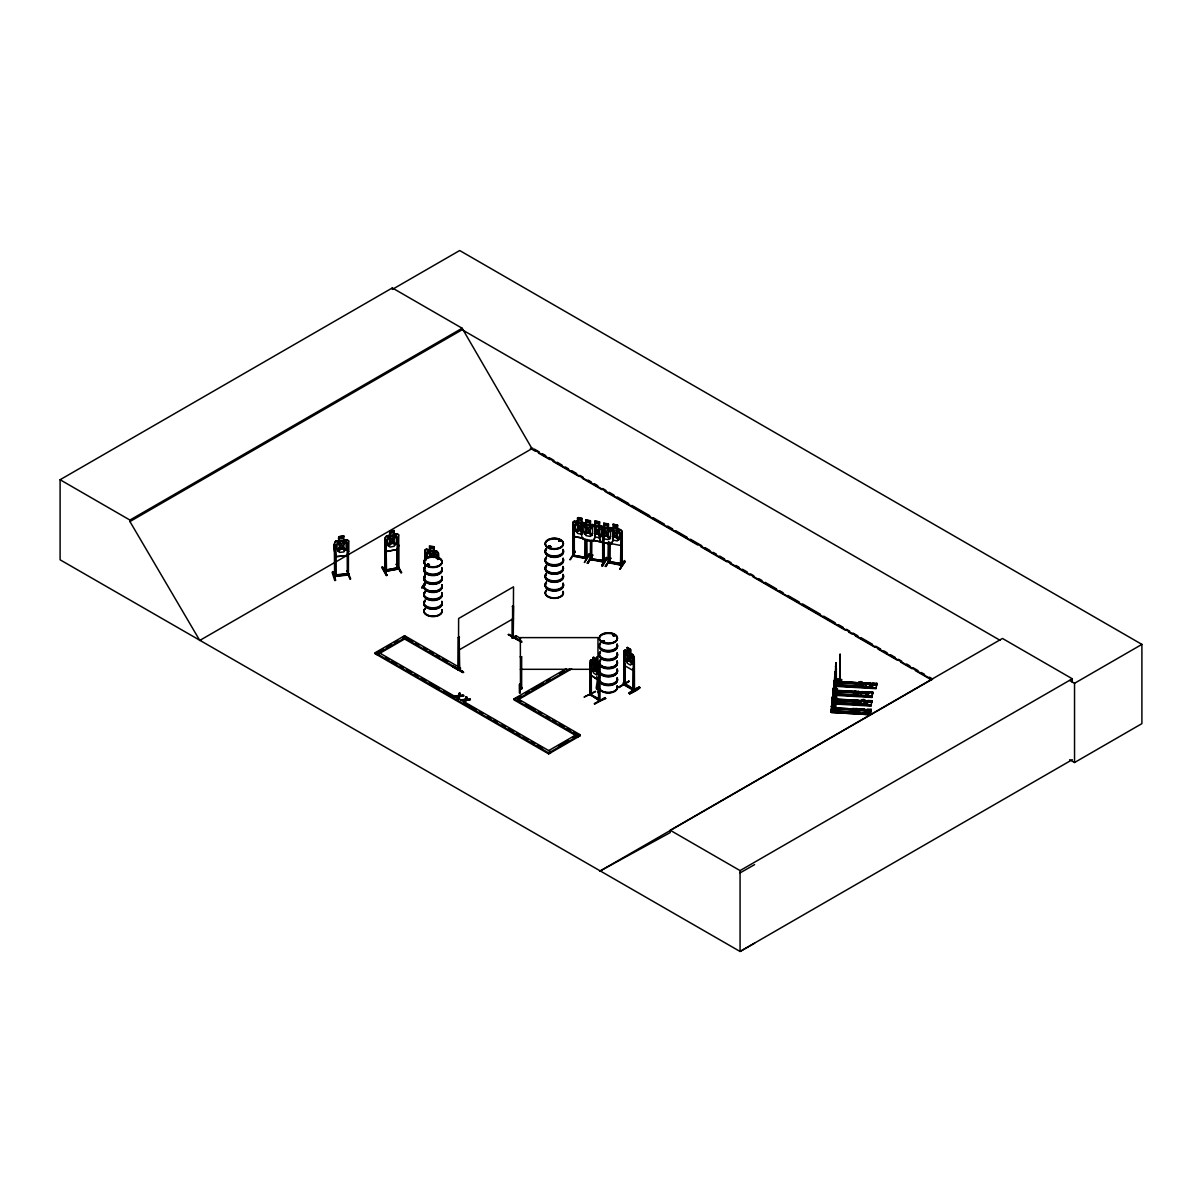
<?xml version="1.0" encoding="UTF-8"?>
<svg xmlns="http://www.w3.org/2000/svg" width="1202" height="1202" viewBox="0 0 1202 1202"><rect width="100%" height="100%" fill="white"/><g stroke="black" fill="none" stroke-linecap="round" stroke-linejoin="round"><path stroke-width="1.5" d="M834.458 682.18L834.248 709.856L834.308 680.257L833.933 709.841L834.413 683.412M834.458 686.147L834.639 701.217L835.044 671.648L835.811 692.607L836.292 689.828L836.292 668.312L836.292 689.828M834.353 680.287L834.939 701.232L835.916 663.023L836.292 668.312M840.078 681.008L839.958 654.204L839.597 683.803L840.258 654.234L839.897 683.818L840.378 681.038M832.851 706.866C828.809 705.168 840.619 706.491 831.979 705.424L831.514 709.796M832.205 701.172L832.776 696.454L832.34 698.122M832.836 697.566L832.731 697.836M833.241 689.062L833.241 688.581M833.647 691.3C832.31 693.734 833.767 685.801 833.572 689.693M834.278 682.901L834.999 671.633M834.894 685.996L835.3 671.648M835.33 673.556L835.871 663.008M837.734 679.04L837.163 683.758L837.734 679.04L837.238 680.918M839.432 680.933C838.62 679.055 837.974 681.744 837.764 679.761M839.387 680.828L839.462 679.851M832.145 706.055L832.069 705.859M833.782 706.415L834.023 706.355M834.488 697.746L834.458 698.016M837.884 680.783L837.719 680.047L837.629 680.933M837.764 680.362L837.734 680.137M832.039 706.385L832.1 705.905M833.557 688.896L833.602 689.392M833.632 689.107L832.866 689.197M832.866 706.866L833.782 706.01M833.241 698.227C833.797 696.995 834.233 698.332 834.729 697.731M833.797 689.587L834.038 688.731M834.128 689.437L834.338 688.761M834.443 689.452L834.654 688.776M833.827 706.596L833.797 706.881M839.432 680.557L839.387 681.038M859.43 712.47L831.318 710.923L831.529 706.265M870.443 714.724L831.198 712.455L831.408 710.848L852.008 712.185M836.186 700.676L860.482 701.998L832.009 700.646L831.904 703.831L871.134 706.085L871.285 705.198L833.933 703.05M831.754 709.09L831.904 708.203L867.363 710.532M867.649 704.417L832.009 702.299L831.949 703.305L871.36 704.763M872.742 692.082L872.021 696.258L868.039 696.033L868.761 691.856L872.742 692.082L872.006 697.46L832.776 695.207L832.881 692.021L836.862 692.262L836.802 694.651L837.478 688.731M831.814 708.504L831.949 707.482L835.916 707.632L835.961 705.649M836.697 694.095L872.231 696.138L832.881 693.674L832.881 694.666L833.557 688.175M861.533 691.841L833.497 690.143L833.332 691.766M876.333 687.213L876.078 688.671L836.862 686.417L836.968 683.232L840.949 683.457L840.889 685.846L841.565 681.579M837.539 682.24L837.599 681.444L876.889 683.848L839.462 681.819M863.156 712.681L870.639 713.117L870.428 714.709L831.228 712.38M872.021 696.258L872.201 695.853M865.275 692.067L872.742 692.487L872.562 694.035M861.744 683.923L876.739 684.704L876.829 683.292L872.847 683.052L872.126 687.243L876.183 688.16L836.908 685.891L876.138 687.875L876.829 683.292M834.308 682.27L834.609 680.272M831.303 706.25L832.084 705.078L831.514 706.34M832.325 697.25L832.265 698.272M832.821 694.621L872.111 696.814M831.994 703.305L832.625 698.768L871.931 701.307L856.921 700.526M868.926 693.284L833.422 691.24M833.467 691.015L868.971 692.998L833.422 691.33M861.579 692.127L833.512 690.504L861.594 691.991M831.258 711.945L870.533 714.183L831.258 711.945L831.318 709.285L835.3 709.511L835.3 711.163M831.949 707.753L871.225 710.021M871.18 705.574L831.964 703.035M872.156 696.649L832.821 694.41M870.488 714.138L866.477 713.282L867.198 709.105L871.18 709.33L870.984 711.359L856.034 710.487M871.69 702.644L871.871 700.706L867.889 700.481L867.168 704.657M871.72 702.208L864.253 701.773M872.742 692.773L865.275 692.262L872.742 692.487M876.679 684.794L861.849 683.562M876.829 683.908L841.34 681.85M624.77 684.193C624.694 682.601 623.913 685.14 625.28 685.08L625.19 664.631M633.048 688.971L634.476 689.272L633.394 688.656M633.048 690.083L634.085 690.684L633.98 656.608L632.898 654.549M634.34 689.272C610.601 677.763 630.96 684.704 633.77 690.624M832.881 692.021L836.862 692.262M832.009 700.646L835.991 700.886L835.931 703.275L836.607 698.993M831.934 707.392L831.258 711.674L870.594 713.838L871.18 709.33M831.859 709.826L832.084 705.078M836.968 683.232L840.949 683.457M837.734 682.496L837.509 683.773L837.388 679.01M836.862 693.9L837.478 690.369M832.686 696.799L836.667 697.025L832.625 697.115M835.916 707.632L835.24 711.9L835.3 709.511M837.629 679.385L841.61 679.611L837.584 679.701M854.607 691.03L853.886 695.627L854.607 691.03L858.589 691.676M857.717 700.3L853.736 699.654L853.014 703.831M853.044 708.278C848.372 714.319 859.64 714.98 857.026 708.504L853.044 708.699M858.694 682.24L857.973 686.838L858.694 682.24C866.822 678.334 859.655 694.32 862.675 682.466M858.589 691.255L857.867 695.853L853.886 695.207M857.717 699.88L856.996 704.072M862.119 691.466C857.447 697.506 868.715 698.167 866.101 691.706L862.119 691.886M865.23 700.315C862.21 712.185 869.392 696.183 861.263 700.09L860.527 704.267M860.557 708.714C855.884 714.769 867.153 715.415 864.538 708.955L860.557 709.135M866.206 682.676L865.485 687.274L866.206 682.676L870.188 683.322M870.188 682.901L869.467 687.499L865.485 686.853M871.871 700.706L871.149 705.304L835.826 702.719M428.453 564.429L427.206 564.534L427.972 565.616M429.189 564.73L428.423 565.616M438.475 559.05L437.663 559.486L438.865 558.825M548.097 546.91L548.893 546.174M550.005 546.294C552.319 547.451 546.895 544.897 549.284 547.406M558.855 541.05L560.102 540.615L558.975 541.276M603.96 641.898L602.773 640.801L602.533 642.018M612.915 635.708L614.447 635.708L612.96 635.452M614.192 635.753L613.245 635.392L614.057 635.527M613.786 634.896L613.786 635.212M833.031 697.506L833.226 698.227M591.249 694.065L589.912 693.614L590.873 694.26M590.723 695.372C584.653 690.549 613.065 709.871 590.978 694.651C601.285 700.075 598.566 698.137 599.392 701.036L599.392 669.349L598.536 668.778L599.392 669.349M598.536 699.309L599.738 699.594M598.566 700.556L598.536 668.778M453.139 665.818L463.521 672.369L453.154 666.464M462.95 672.684L452.643 666.689M463.446 671.813L456.039 667.591M463.431 672.324L453.079 666.344M598.671 680.257L599.618 666.719L598.716 664.691L591.399 659.853L590.287 660.499L590.392 694.651L599.738 700.751M598.746 680.437L591.444 675.479L590.287 670.971L591.369 675.569L598.746 680.437L599.738 677.057M398.433 544.416L398.568 568.967L384.91 571.25L384.775 570.079L386.293 569.838M397.186 537.204L397.201 569.207L397.051 567.72L398.433 567.509M397.036 568.922L398.583 568.636M632.748 670.19L633.98 667.005M634.1 667.08L632.823 670.355L624.89 665.788L623.853 661.295L623.958 650.778L625.04 650.012L627.459 651.529L627.459 647.638M398.598 545.317L397.126 549.464L386.548 551.523L385.196 547.992M346.912 555.384L348.61 551.357L348.61 540.885L346.957 539.683L343.757 540.149M339.249 536.708C351.976 536.377 334.396 533.628 339.4 540.72L336.019 540.855C332.083 544.536 334.502 552.049 336.004 556.676L347.032 555.489L348.64 551.448M458.262 699.173L460.291 693.404L459.464 692.938L458.428 695.462L457.421 698.693L458.262 699.173L460.291 693.404M465.985 700.45L464.934 703.035L465.985 699.789L470.373 699.233L465.985 700.45L466.962 697.265L466.136 696.784L464.964 700.526L461.433 700.345L464.964 699.865L464.107 702.554M459.464 692.938L458.428 696.123L455.453 696.514M465.099 699.985L466.136 696.784M836.171 663.023L835.51 666.809M466.962 697.265L466.136 699.91L470.373 699.895M594.795 537.354L593.247 540.915L582.91 538.766M600.925 541.952L599.362 537.985L599.332 527.347L595.11 526.521C594.614 538.376 597.544 545.197 582.745 538.962C579.439 532.711 581.918 510.775 581.498 534.815M602.352 542.102L603.915 538.526M591.835 540.179L602.457 542.252L604.065 538.586L604.065 528.114L602.472 526.416L599.392 525.95M599.407 537.895L600.76 542.147L611.352 544.251L612.81 540.539M611.352 544.251L612.96 540.6L613.125 529.706L617.347 530.533L617.347 537.805L613.125 536.978M620.367 545.287L621.87 541.802M622.08 541.771L620.472 545.438L611.623 543.71M584.563 696.799L595.441 691.751M386.954 575.367C376.572 559.336 386.518 569.883 386.398 575.488M387.044 574.826L386.368 575.563L381.8 567.509L382.552 566.773M618.76 686.973L629.127 681.008L618.835 687.619M618.76 687.409L629.037 681.504M332.819 571.626L332.128 572.302L334.772 580.566L335.463 579.89M332.789 572.122L335.463 580.326M520 684.404L520.12 692.758M520.12 692.307L519.414 692.923L519.324 684.494L520.135 683.848L520.226 692.923M623.778 684.794L624.154 683.382M633.409 658.185L633.048 690.218L632.958 688.986M441.75 584.593A9.045 5.214 0 0 1 431.834 591.129A9.045 5.214 0 0 1 425.177 583.331L421.632 587.913L424.546 583.075M569.808 559.681L575.112 551.763M570.484 559.666L575.232 551.237L574.466 551.748M592.676 555.384L587.312 563.122M587.898 563.212L592.571 555.204M610.586 558.389L605.327 566.307M605.913 566.397L610.676 557.908M583.556 524.433L582.189 523.802L579.8 526.867C578.192 521.172 572.843 520.827 578.913 527.573C572.633 532.005 578.102 534.139 579.875 528.625L582.369 532.877M334.472 576.089L334.216 575.007L335.794 574.887M347.318 575.142C344.989 573.384 350.218 572.498 348.415 575.007L348.445 540.945M512.232 636.94C514.396 635.588 510.595 639.719 513.645 636.624M573.053 554.543C576.569 554.813 571.145 555.099 573.129 555.76L573.204 522.074C582.865 521.713 572.182 515.327 582.099 518.468L581.903 522.554L584.157 524.297M574.21 524.583L572.963 524.342L574.21 524.583L574.361 556.316L573.069 556.15L586.621 558.69L586.471 540.029M572.993 532.531L574.391 536.693L583.301 538.331M582.053 518.543L577.681 517.822L577.681 521.728L575.412 522.585L575.412 529.872L577.681 533.433L581.903 534.244M582.053 522.449L585.028 522.93L574.436 520.962M574.391 536.693L573.204 532.456M590.437 525.574L591.925 524.372L595.17 525.139L595.17 521.232M574.045 555.144L574.03 556.331L574.376 533.628M595.02 521.067L599.543 521.953L595.02 521.067L595.11 525.214L592.856 526.07M599.482 525.935L599.543 521.953M602.412 526.506L604.02 528.204L603.945 562.236M586.621 557.548L574.361 555.489L586.306 557.533C587.538 560.222 583.331 557.863 585.584 556.932M585.089 558.404L585.224 539.788M589.791 554.693L584.367 562.536L589.115 553.987M587.252 563.197L591.97 555.159M592.676 554.723L588.018 563.347M590.573 540.615L590.272 559.546L590.257 558.344L591.489 558.63L591.459 559.832L591.79 558.645M612.975 528.249C599.362 526.852 622.17 527.708 622.02 531.389L622.065 565.376L620.548 565.12L620.848 544.326M602.457 542.252L593.653 540.434M613.02 524.267L617.543 525.139L613.02 524.267L613.125 528.399L610.856 529.271M602.788 561.98L602.743 560.417M602.998 560.478L591.79 558.975L604.08 560.733M601.811 565.376L606.544 557.443L601.841 565.376L602.578 566.172L607.235 558.194L606.499 557.412M620.683 565.105L620.848 533.132M601.811 566.037L607.16 558.119M622.08 533.372L620.683 533.403M605.267 566.382L610.676 558.569M610.586 557.938L606.033 566.533M608.573 561.289C612.299 561.995 607.175 564.369 608.497 561.229M609.97 561.559L622.215 563.888L622.23 565.105L608.768 562.386M619.826 569.222L624.499 560.598L619.826 569.222L625.235 561.379L619.947 569.132M424.952 584.322L424.907 550.216L426.349 549.104L429.58 549.87L429.43 545.813L433.937 546.715L433.892 550.696L436.867 551.192L438.399 552.965L438.309 558.975M426.304 549.194L425.012 550.381M424.997 552.289L426.244 552.529M433.937 546.715L433.742 550.801L435.995 552.544L435.995 558.013M436.807 551.282L438.249 552.995M437.062 558.72L437.227 554.723M438.399 552.965L438.745 559.246M438.475 554.963L437.062 554.993M422.278 587.928L425.238 582.639M585.87 519.955L590.437 520.767L590.377 524.748L592.541 526.506L592.541 533.793L590.287 536.453L586.065 535.626L583.811 532.05L583.811 524.778L586.065 523.922L585.915 519.865L585.87 523.847L582.79 523.231L593.307 525.334L594.9 527.017L594.945 537.414M590.227 524.853L590.437 520.767M594.945 526.927L590.437 524.658M603.87 523.14L604.02 527.197L601.826 527.963L601.826 535.236L604.08 538.812L608.287 539.653L610.556 536.978L610.556 529.691L608.287 527.948L608.437 523.952L603.87 523.14L603.93 526.957M600.76 542.147L611.412 544.16M600.399 527.317L599.362 527.528L600.85 526.341L611.367 528.429L612.96 530.127L612.96 540.6M591.354 695.282L591.249 663.534L590.392 662.963L590.002 694.966L591.264 695.177M385.031 570.033L397.036 568.095M385.031 571.19L386.458 571.266L386.158 546.775M386.188 570.214L386.308 571.296L386.158 539.322M427.446 564.474L427.762 565.556M427.942 565.271L429.159 564.579L427.867 564.249M548.893 546.88L549.765 547.331M604.275 641.312L602.818 640.741M604.275 641.718L604.215 640.921M594.419 533.538L596.342 531.074L594.494 528.009M612.434 536.723L614.357 534.259C608.302 527.513 613.636 527.843 615.244 533.553C617.017 528.324 622.32 530.428 616.235 534.65C622.17 541.516 617.362 541.471 615.319 535.311L612.509 538.616M432.63 556.21C438.7 552.018 433.411 549.885 431.653 555.114C430.046 549.404 424.712 549.044 430.752 555.82M582.639 525.605L580.776 527.978L582.715 531.164M600.068 529.105L598.22 531.464L600.159 534.665M389.824 535.296L386.593 535.792L385.196 537.549L384.986 571.596L398.598 568.937L398.748 534.83L397.141 533.763L394.061 534.484L394.061 530.578M520.226 687.754L521.803 688.025M597.965 664.345L597.965 637.616L520.331 637.616L520.481 688.941C523.651 688.611 517.611 689.031 521.488 687.364L521.503 688.941L521.803 687.409M598.115 687.709L596.553 687.754M598.115 688.866L597.815 687.334C593.833 692.457 599.002 679.701 596.658 676.636M334.712 542.523L336.049 540.945M346.912 574.015L334.441 575.322L335.478 574.872L335.884 576.329L335.643 544.356M348.595 573.805L347.062 574.015L348.355 573.534M459.495 667.861L458.127 668.117L458.157 669.319L458.262 637.556L459.179 637.015L459.66 668.027L458.262 668.102L459.66 667.786L458.157 668.162M512.232 638.067L513.63 637.706M574.496 520.887L572.993 522.074L573.084 556.105M590.588 525.65L591.94 524.598L602.352 526.626M608.452 528.76L609.94 527.558M608.603 528.835L609.955 527.783M581.347 524.342L582.835 523.155M427.281 564.444L427.206 565.691M427.581 564.369L426.845 565.316M429.204 565.691L429.46 564.79M602.773 641.312L603.524 640.966M604.651 641.703L602.593 641.853M623.958 650.958L625.085 650.162L632.748 654.714L633.875 656.668L633.875 667.065M520.376 687.379L521.758 687.739M520.376 688.536L521.608 688.881M339.4 540.72L337.056 542.267L337.056 549.539L339.4 552.409L343.787 551.943L346.131 548.578L346.131 541.291L343.787 540.239L343.907 536.107M459.54 637.225L458.262 637.556M513.164 605.868L512.232 606.409L513.524 606.078L513.164 637.556L512.232 638.097L512.232 618.985M508.266 634.656L519.189 640.215L508.822 634.265M590.513 670.971L590.407 660.439L591.564 659.958M754.616 943.194L740.071 951.473L60.1 559.801L60.1 479.733L392.318 287.939L462.154 328.251L531.99 448.631L931.851 679.476L599.618 871.285M60.1 479.733L129.936 520.06L462.154 328.251M200.554 639.99L199.757 640.441L129.936 521.548L462.154 329.739L1000.049 640.29M199.757 640.441L532.771 448.181M516.004 698.708L516.004 697.716L580.175 734.753L580.175 735.744L548.713 753.909L375.174 653.708L375.174 652.716L404.623 635.708L460.441 667.936L460.441 668.928L458.443 670.085L404.218 638.773M375.174 653.708L383.243 649.05M386.473 647.187L391.311 644.377M394.541 642.514L397.772 640.651M378.78 653.933L404.623 639.013L404.623 638.022L377.173 653.873L377.173 654.865M458.623 650.207L513.524 618.504M521.833 642.394L513.855 637.796L513.855 636.805L515.853 635.648L520.646 638.412M460.441 667.936L458.443 669.093L402.625 636.865L402.625 637.856L404.623 635.708M514.005 698.873L578.162 735.909L578.162 736.901L514.005 699.849L514.005 698.873L566.067 668.808M517.626 697.776L520.857 695.898M525.695 693.103L528.925 691.24M532.155 689.377L543.454 682.856M546.685 680.993L549.915 679.13M559.606 673.526L564.444 670.731M571.686 668.868L518.002 699.849L518.002 698.873L569.688 669.033L569.688 670.025M627.339 647.442L627.339 651.604L625.656 651.92L625.656 659.207L627.339 663.294L630.494 665.112L632.177 662.978L632.177 655.691L630.494 653.422L630.599 649.456L627.234 647.502L630.599 649.456L630.599 653.347L632.853 654.654M623.853 650.853L623.898 684.93M624.154 684.539L623.898 653.107L625.19 653.437M623.853 661.295L624.89 665.788M632.943 690.023L634.476 690.429L634.34 658.726L633.048 658.395M629.127 692.893C642.214 683.352 644.197 687.364 629.698 693.885L629.127 692.893L639.494 687.048L629.187 693.434M629.262 693.554L639.494 687.484M629.683 693.809L639.975 687.875M548.713 750.604L576.164 734.753L572.933 737.607M558.404 746.006L568.095 740.402M375.174 652.716L548.713 752.918L580.175 734.753M600.399 870.834L670.235 832.58L670.235 830.266L1002.453 638.457L1072.289 678.784L1072.289 682.451M670.235 830.266L740.071 870.594L1072.289 678.784M1069.675 680.482L1074.543 683.292L1141.9 644.392L1141.9 723.634L1074.543 762.519L1069.66 759.709M1072.289 759.664L740.071 951.473L740.071 870.594M740.071 872.892L754.616 864.614M382.356 567.389L387.134 575.412M572.993 555.73L586.786 558.419L586.636 539.743M590.422 558.074L591.94 558.314M604.215 560.748L604.215 561.905L590.768 559.2M593.533 657.509C602.442 664.075 589.431 651.214 593.533 661.4L591.444 660.018M590.017 663.143L591.249 663.534M596.568 659.372L596.688 663.219M598.716 664.691L599.843 666.689L599.873 700.916L598.942 700.21M584.082 697.1L595.576 691.255M605.688 698.587L605.162 697.581L594.209 703.771L605.688 698.557M458.518 669.529L458.788 668.267M428.633 565.556L428.813 564.369M548.578 546.249L549.509 545.948M560.162 541.216L559.14 541.216M549.735 547.406L550.456 546.369M602.533 640.876L603.524 640.636M429.52 549.96L427.266 550.817L427.266 558.089M585.389 558.149L585.389 539.503M590.573 558.104L590.573 559.246M591.684 559.847L591.82 540.855M603.855 562.175L604.08 543.244M427.762 564.7L428.633 564.7M428.859 565.631L427.551 565.631M550.005 547.015L549.013 547.015M334.487 576.134L348.505 574.676M389.884 531.479L394.106 530.668M397.126 533.988L386.713 535.987L385.346 537.564L385.346 547.947M386.308 539.593L384.91 539.563L385.241 571.551M397.351 537.474L398.433 536.963M386.653 551.372L397.246 549.569L398.794 545.392M400.957 572.753L396.36 564.129L401.047 572.573M396.36 564.79L397.111 564.579M398.493 567.885L397.261 568.08M633.304 689.828L633.619 688.731M459.449 695.387L462.905 694.921L463.687 696.033L459.314 696.604M454.762 696.499L458.278 696.018L457.421 698.693M463.687 696.033L459.449 696.048L463.687 695.372M454.762 697.16L458.278 696.679M466.136 699.248L470.373 699.233M458.428 695.462L453.98 696.709M460.651 699.895L465.099 699.324M597.815 688.911L597.965 678.439M336.109 541.065L346.912 539.908M335.734 544.641L334.351 544.491L334.622 576.539L334.472 574.932M347.062 543.139L348.355 542.988M336.004 556.676L347.032 555.489M349.887 578.282L350.683 578.868L347.228 570.68L349.887 578.943M508.356 634.491L518.723 640.396M559.456 540.615L560.448 541.05M603.524 641.552L603.75 641.537A9.21 5.319 0 0 0 601.826 642.454M398.268 568.651L398.583 567.479M624.259 684.599L634.28 690.324M633.92 690.624L623.898 684.809M348.189 573.459L348.445 574.977L334.607 576.509M590.798 695.417L590.873 663.714M521.653 656.878L520.331 656.878L521.653 656.878L521.653 688.851M596.658 656.878C599.032 655.901 594.254 660.724 596.658 664.36M598.821 684.434L598.07 683.848L598.16 692.923C600.745 687.95 597.785 676.38 598.957 692.848M598.07 684.509L598.881 684.509M598.115 688.566L596.508 688.866M596.658 688.866L597.965 688.566L596.808 688.911M520.331 669.304L590.573 669.304M335.478 574.872L346.912 573.685M594.494 535.431L597.319 532.11L600.564 536.633M841.295 682.375L858.108 683.352M841.205 682.466L858.093 683.427M861.744 683.653L876.784 684.509L876.634 685.305L869.166 684.87M841.19 682.736L858.063 683.637M841.145 683.262L857.973 684.163M861.684 684.449L865.44 684.584M836.968 684.885L872.547 686.853M840.784 685.29L872.592 687.123M857.973 686.417L861.954 686.642M835.18 691.946L868.836 693.809M836.382 699.354L853.255 700.195M836.246 699.88L871.781 702.208M836.231 700.165L860.587 701.427M867.964 702.434L864.208 702.299L867.949 702.524M833.812 707.873L867.483 709.811M835.495 709.3L852.323 710.202M831.258 709.601L835.24 709.826M855.674 712.531L859.475 712.606M863.156 712.951L870.639 713.117M621.75 565.361L608.287 562.731L608.573 541.937M621.945 565.421L621.93 531.329L620.367 529.812M603.524 640.741L604.366 641.327M513.269 637.496L513.524 586.816L458.623 618.504L458.443 670.085M401.077 572.633L396.36 564.129M620.472 529.616L617.543 529.045L617.543 525.139M603.915 530.458L602.668 530.217L602.698 561.95M595.11 533.793L599.332 534.62M613.125 540.104L617.347 540.93L619.616 538.256L619.616 530.968L617.347 529.226L617.392 525.244M595.11 536.918L599.332 537.745L601.601 535.055L601.601 527.783L599.332 526.04L599.392 522.059M574.556 536.498L583.225 538.18M589.025 553.912L589.791 554.723M609.489 561.815L608.543 561.635M609.97 561.89L622.125 563.843M603.915 562.16L590.528 559.606M586.02 520.105L590.287 520.857M600.865 526.566L604.02 527.197M611.247 528.64L608.242 528.039L608.437 523.952M604.08 528.414L608.287 529.241L608.287 536.528L604.08 535.686M426.364 549.329L436.747 551.402M549.735 546.039L550.726 546.504M548.803 547.616L550.501 547.481L550.636 546.399M428.693 564.234L429.414 564.7M347.423 570.574L349.977 578.778M603.088 641.898L602.533 641.057M347.062 574.015L347.333 575.187L347.153 543.424M453.019 666.464L463.521 672.369M1141.9 644.392L459.69 250.527L392.318 289.412L392.318 287.939M534.394 449.112L539.277 451.937M542.523 453.8L545.768 455.678M549.029 457.556L553.897 460.381M557.157 462.259L562.025 465.069M565.271 466.947L568.531 468.825M571.776 470.703L576.659 473.513M579.905 475.391L583.15 477.269M588.033 480.079L591.279 481.957M594.539 483.835L597.785 485.713M602.668 488.523L605.913 490.401M609.159 492.279L614.042 495.104M617.287 496.982L628.676 503.548M631.921 505.426L649.801 515.748M653.047 517.626L664.436 524.192M667.681 526.07L672.549 528.88M675.809 530.758L687.183 537.324M690.429 539.202L701.818 545.768M705.063 547.646L709.946 550.471M713.192 552.349L716.437 554.212M719.697 556.09L724.566 558.915M727.826 560.793L731.071 562.671M735.955 565.481L739.2 567.359M742.445 569.237L747.328 572.047M750.574 573.925L753.834 575.803M758.702 578.613L761.948 580.491M765.208 582.369L776.582 588.935M779.828 590.813L783.088 592.691M787.956 595.516L799.345 602.082M802.59 603.96L820.47 614.282M823.716 616.16L835.105 622.726M838.35 624.604L843.233 627.414M846.478 629.292L849.724 631.17M852.984 633.048L857.852 635.858M861.113 637.736L872.487 644.302M875.732 646.18L880.615 649.005M883.861 650.883L887.106 652.761M890.366 654.624L895.235 657.449M898.495 659.327L901.74 661.205M906.624 664.015L909.869 665.893M913.114 667.771L917.997 670.581M921.243 672.459L924.503 674.337M929.371 677.147L932.632 679.025M530.382 448.361L535.251 451.171M538.496 453.049L549.87 459.615M553.115 461.493L579.109 476.488M582.354 478.366L601.856 489.62M605.102 491.498L697.686 544.957M700.931 546.835L726.925 561.83M730.17 563.708L749.672 574.962M752.918 576.84L845.502 630.299M848.747 632.177L852.008 634.04M855.253 635.918L874.74 647.172M877.986 649.05L897.488 660.304M900.734 662.182L912.108 668.748M915.353 670.626L931.595 680.001M513.855 636.805L521.833 641.402M517.611 699.624L520.812 701.472M525.635 704.252L535.251 709.811M538.466 711.659L541.666 713.522M546.489 716.302L549.69 718.15M552.905 719.998L556.105 721.861M559.321 723.709L564.129 726.489M567.344 728.337L570.544 730.185M573.76 732.048L580.175 735.744M406.216 637.631L412.587 641.312M415.787 643.145L418.972 644.993M423.765 647.758L426.95 649.591M430.136 651.439L433.321 653.272M436.521 655.12L439.707 656.968M442.892 658.801L447.685 661.566M459.464 693.599L460.291 694.065M466.136 697.445L466.962 697.926M379.171 652.716L550.726 751.761L550.726 752.752M385.647 657.449L388.877 659.312M392.122 661.175L396.976 663.985M400.206 665.848L403.451 667.726M406.682 669.589L411.535 672.399M414.78 674.262L418.011 676.125M421.256 678.003L426.109 680.798M429.339 682.676L439.046 688.28M443.914 691.075L453.62 696.679M464.949 703.23L476.277 709.766M479.508 711.629L482.753 713.507M487.606 716.302L490.837 718.18M494.082 720.043L497.312 721.921M502.166 724.716L505.411 726.579M508.641 728.457L513.494 731.252M516.74 733.13L519.97 734.993M523.216 736.871L528.069 739.666M531.299 741.529L534.544 743.407M537.775 745.27L542.628 748.08M596.462 663.339L598.671 664.796M397.081 533.898L398.643 534.995M346.987 539.773L348.64 540.975M427.071 565.361L428.904 565.811L429.339 564.609M625.145 685.05L624.83 653.648M611.307 528.519L612.9 530.202M594.735 704.102L605.222 697.671M596.583 663.279L598.16 665.623L598.16 672.895L596.583 674.983L593.653 673.045L592.075 668.883L592.075 661.611L593.653 661.34L593.653 657.449M389.673 535.19L389.673 531.299L394.211 530.428L394.106 534.574L396.375 535.431L396.375 542.718L394.106 546.264L389.884 547.075L387.615 544.401L387.615 537.114L389.884 535.386L389.824 531.389M398.042 566.202L401.723 572.603M397.036 567.765L386.293 570.169M593.578 526.476L594.885 526.371L597.244 530.367L599.528 527.377L599.513 538M334.682 552.83L336.109 556.541M339.219 540.509L339.219 536.618M332.879 571.566L335.568 580.476M1074.543 683.292L1074.543 762.519M841.61 679.611L841.61 681.669M836.667 697.025L836.667 699.083M833.302 687.814L833.422 692.577M832.776 696.454L832.55 701.202L832.43 696.424M831.739 705.063L831.739 708.519M633.409 669.379L633.409 689.888M624.484 683.442L624.619 685.35M609.82 542.177L609.805 562.987M609.669 542.448L609.474 563.017M608.422 542.207L608.422 562.716M598.912 668.582L599.062 700.315M590.978 694.32L590.978 695.477M590.603 693.509L590.543 694.681M548.713 752.918L548.713 753.909M515.853 635.648L515.853 636.639M513.269 636.339L513.464 637.856M512.593 606.604L512.593 638.307M459.179 647.803L459.299 667.831M433.742 557.563L433.742 552.094L429.52 551.267L429.52 556.721M426.079 552.8L426.079 560.267M424.907 550.216L425.012 559.035M397.186 548.397L397.201 569.207M335.643 551.808L335.613 576.434M129.936 520.06L129.936 521.548M563.212 559.05A9.21 5.319 0 0 1 553.115 565.691A9.21 5.319 0 0 1 546.339 557.773M563.092 559.576A9.075 5.244 0 0 1 553.13 566.127A9.075 5.244 0 0 1 546.459 558.314M563.032 566.412A9.03 5.214 0 0 1 553.145 572.933A9.03 5.214 0 0 1 546.504 565.165M563.107 566.608A9.09 5.259 0 0 1 553.13 573.174A9.09 5.259 0 0 1 546.444 565.346M563.047 566.908A9.045 5.214 0 0 1 553.13 573.429A9.045 5.214 0 0 1 546.489 565.646M563.212 550.306A9.21 5.319 0 0 1 553.115 556.947A9.21 5.319 0 0 1 546.339 549.029M563.092 558.104A9.075 5.244 0 0 1 553.13 564.67A9.075 5.244 0 0 1 546.459 556.842M563.092 550.832A9.075 5.244 0 0 1 553.13 557.382A9.075 5.244 0 0 1 546.459 549.569M563.212 558.599A9.21 5.319 0 0 1 553.115 565.24A9.21 5.319 0 0 1 546.339 557.322M563.212 549.855A9.21 5.319 0 0 1 553.115 556.496A9.21 5.319 0 0 1 546.339 548.578M563.062 549.374A9.06 5.229 0 0 1 553.13 555.91A9.06 5.229 0 0 1 546.474 548.112M563.212 583.977A9.21 5.319 0 0 1 553.115 590.618A9.21 5.319 0 0 1 546.339 582.7M563.092 584.503A9.075 5.244 0 0 1 553.13 591.053A9.075 5.244 0 0 1 546.459 583.24M563.032 591.339A9.03 5.214 0 0 1 553.145 597.86A9.03 5.214 0 0 1 546.504 590.077M563.047 567.72A9.045 5.214 0 0 1 553.13 574.255A9.045 5.214 0 0 1 546.489 566.473M563.107 591.534A9.09 5.259 0 0 1 553.13 598.1A9.09 5.259 0 0 1 546.444 590.272M563.047 591.835A9.045 5.214 0 0 1 553.13 598.356A9.045 5.214 0 0 1 546.489 590.573M563.107 567.254A9.09 5.259 0 0 1 553.13 573.82A9.09 5.259 0 0 1 546.444 565.992M563.212 575.232A9.21 5.319 0 0 1 553.115 581.873A9.21 5.319 0 0 1 546.339 573.955M563.092 583.03A9.075 5.244 0 0 1 553.13 589.596A9.075 5.244 0 0 1 546.459 581.768M563.092 575.758A9.075 5.244 0 0 1 553.13 582.309A9.075 5.244 0 0 1 546.459 574.496M563.212 583.526A9.21 5.319 0 0 1 553.115 590.167A9.21 5.319 0 0 1 546.339 582.249M563.212 574.781A9.21 5.319 0 0 1 553.115 581.422A9.21 5.319 0 0 1 546.339 573.504M563.062 574.301A9.06 5.229 0 0 1 553.13 580.836A9.06 5.229 0 0 1 546.474 573.038M441.9 577.245A9.21 5.319 0 0 1 431.803 583.902A9.21 5.319 0 0 1 425.042 575.968M441.78 577.771A9.075 5.244 0 0 1 431.834 584.337A9.075 5.244 0 0 1 425.147 576.509M441.795 584.788A9.09 5.259 0 0 1 431.818 591.354A9.09 5.259 0 0 1 425.132 583.526M441.765 585.119A9.06 5.229 0 0 1 431.834 591.669A9.06 5.229 0 0 1 425.162 583.856M441.9 568.501A9.21 5.319 0 0 1 431.803 575.157A9.21 5.319 0 0 1 425.042 567.224M441.78 576.314A9.075 5.244 0 0 1 431.834 582.865A9.075 5.244 0 0 1 425.147 575.052M441.765 569.027A9.06 5.229 0 0 1 431.834 575.578A9.06 5.229 0 0 1 425.162 567.765M441.9 576.795A9.21 5.319 0 0 1 431.803 583.451A9.21 5.319 0 0 1 425.042 575.518M441.9 568.05A9.21 5.319 0 0 1 431.803 574.706A9.21 5.319 0 0 1 425.042 566.773M441.765 567.569A9.06 5.229 0 0 1 431.834 574.105A9.06 5.229 0 0 1 425.162 566.307M441.9 602.172A9.21 5.319 0 0 1 431.803 608.828A9.21 5.319 0 0 1 425.042 600.895M441.78 602.698A9.075 5.244 0 0 1 431.834 609.264A9.075 5.244 0 0 1 425.147 601.436M425.177 608.287A9.045 5.214 0 0 0 431.834 616.085A9.045 5.214 0 0 0 441.75 609.549A9.09 5.259 0 0 1 431.818 616.28A9.09 5.259 0 0 1 425.132 608.452M441.75 585.93A9.045 5.214 0 0 1 431.834 592.451A9.045 5.214 0 0 1 425.177 584.668M441.78 610.045A9.075 5.244 0 0 1 431.834 616.596A9.075 5.244 0 0 1 425.147 608.783M441.795 585.449A9.09 5.259 0 0 1 431.818 592.015A9.09 5.259 0 0 1 425.132 584.187M441.9 593.427A9.21 5.319 0 0 1 431.803 600.068A9.21 5.319 0 0 1 425.042 592.15M441.78 601.24A9.075 5.244 0 0 1 431.834 607.791A9.075 5.244 0 0 1 425.147 599.978M441.765 593.953A9.06 5.229 0 0 1 431.834 600.504A9.06 5.229 0 0 1 425.162 592.691M441.9 601.721A9.21 5.319 0 0 1 431.803 608.377A9.21 5.319 0 0 1 425.042 600.444M441.9 592.977A9.21 5.319 0 0 1 431.803 599.633A9.21 5.319 0 0 1 425.042 591.7M441.765 592.496A9.06 5.229 0 0 1 431.834 599.032A9.06 5.229 0 0 1 425.162 591.234M617.227 653.587A9.21 5.319 0 0 1 607.13 660.229A9.21 5.319 0 0 1 600.369 652.295M617.092 654.113A9.06 5.229 0 0 1 607.145 660.649A9.06 5.229 0 0 1 600.489 652.851M617.047 660.95A9.03 5.214 0 0 1 607.16 667.456A9.03 5.214 0 0 1 600.519 659.688A9.09 5.259 0 0 0 607.145 667.711A9.09 5.259 0 0 0 617.122 661.145M617.062 661.446A9.045 5.214 0 0 1 607.16 667.966A9.045 5.214 0 0 1 600.504 660.183M617.227 644.843A9.21 5.319 0 0 1 607.13 651.484A9.21 5.319 0 0 1 600.369 643.551M617.092 652.641A9.06 5.229 0 0 1 607.145 659.192A9.06 5.229 0 0 1 600.489 651.394M617.092 645.369A9.06 5.229 0 0 1 607.145 651.905A9.06 5.229 0 0 1 600.489 644.107M617.227 653.137A9.21 5.319 0 0 1 607.13 659.778A9.21 5.319 0 0 1 600.369 651.86M617.227 644.392A9.21 5.319 0 0 1 607.13 651.033A9.21 5.319 0 0 1 600.369 643.1M601.826 642.003A9.21 5.319 0 0 1 603.735 641.162M617.107 643.896A9.075 5.244 0 0 1 607.145 650.447A9.075 5.244 0 0 1 600.474 642.634M601.917 641.552A9.075 5.244 0 0 1 603.795 640.711M617.062 662.227A9.045 5.214 0 0 1 607.16 668.763A9.045 5.214 0 0 1 600.504 660.965M617.122 661.791A9.09 5.259 0 0 1 607.145 668.357A9.09 5.259 0 0 1 600.459 660.514M617.092 679.04A9.06 5.229 0 0 1 610.676 685.44A9.06 5.229 0 0 1 599.588 681.744M617.047 685.876A9.03 5.214 0 0 1 610.676 692.262A9.03 5.214 0 0 1 599.618 688.566M617.122 686.072A9.09 5.259 0 0 1 610.691 692.502A9.09 5.259 0 0 1 599.543 688.791M617.107 686.387A9.075 5.244 0 0 1 610.691 692.803A9.075 5.244 0 0 1 599.558 689.092M617.092 668.823A9.06 5.229 0 0 1 610.676 675.239A9.06 5.229 0 0 1 599.588 671.542M617.227 678.514A9.21 5.319 0 0 1 610.721 685.02A9.21 5.319 0 0 1 599.437 681.264M617.227 678.063A9.21 5.319 0 0 1 610.721 684.569A9.21 5.319 0 0 1 599.437 680.813M617.107 677.567A9.075 5.244 0 0 1 610.691 683.998A9.075 5.244 0 0 1 599.558 680.287M617.092 670.295A9.06 5.229 0 0 1 610.676 676.696A9.06 5.229 0 0 1 599.588 673M617.227 669.769A9.21 5.319 0 0 1 610.721 676.275A9.21 5.319 0 0 1 599.437 672.519M617.227 669.319A9.21 5.319 0 0 1 610.721 675.824A9.21 5.319 0 0 1 599.437 672.068M831.619 706.025L831.604 706.926L831.679 706.025M833.782 706.145L833.722 706.956L833.707 706.115M592.331 661.941L594.314 667.741C589.987 669.814 593.743 674.307 594.945 668.988L597.679 674.577L595.621 668.567C599.603 666.554 596.342 662.302 595.005 667.275L592.331 661.941M632.027 664.375L629.082 659.027C627.684 664.345 623.823 660.078 628.361 657.749L626.257 652.085L629.022 657.254C630.269 652.1 634.28 656.502 629.758 658.591L632.027 664.375M395.894 544.341L394.436 544.746L391.942 541.456C390.064 547.556 384.745 547.781 390.981 540.78C385.046 536.588 390.064 534.484 391.867 539.728C393.43 534.064 399.094 533.598 392.859 540.449L395.894 544.341M345.665 550.17L344.163 550.441L341.578 546.955C339.926 552.815 333.916 552.785 340.572 546.204C334.366 541.456 339.685 539.893 341.503 545.227C343.141 539.653 348.971 539.713 342.51 546.024L345.665 550.17M592.06 535.491L590.603 535.326L588.124 531.059C586.14 536.558 581.017 534.424 587.162 530.007C581.107 523.246 586.441 523.606 588.048 529.316C589.821 524.087 595.095 526.206 589.025 530.413L592.06 535.491M610.075 538.676L608.618 538.511L606.139 534.259C604.14 539.743 599.032 537.61 605.177 533.207C599.122 526.431 604.456 526.792 606.063 532.501C607.836 527.272 613.11 529.391 607.04 533.598L610.075 538.676M393.355 531.464L390.635 531.99L390.635 533.282L393.355 532.771L393.355 531.464M394.106 535.867L389.884 536.678L389.884 543.965L394.106 543.154L394.106 535.867M343.006 537.084L340.181 537.384L340.181 538.676L343.006 538.376L343.006 537.084M343.787 541.546L339.4 542.012L339.4 549.299L343.787 548.818L343.787 541.546M581.152 519.159L578.432 518.618L578.432 519.925L581.152 520.451L581.152 519.159M616.596 525.83L613.876 525.304L613.876 526.611L616.596 527.137L616.596 525.83M598.581 522.645L595.861 522.119L595.861 523.411L598.581 523.952L598.581 522.645M581.903 523.847L577.681 523.02L577.681 530.307L581.903 531.134L581.903 523.847M607.536 524.553L604.831 524.012L604.831 525.304L607.536 525.845L607.536 524.553M589.536 521.367L586.816 520.827L586.816 522.119L589.536 522.66L589.536 521.367M590.287 526.055L586.065 525.229L586.065 532.501L590.287 533.342L590.287 526.055M432.99 547.406L430.271 546.865L430.271 548.157L432.99 548.698L432.99 547.406M629.938 649.846L627.91 648.674L627.91 649.966L629.938 651.138L629.938 649.846M630.494 654.714L627.339 652.896L627.339 660.183L630.494 662.001L630.494 654.714M596.072 659.688L594.179 658.441L594.179 659.733L596.072 660.98L596.072 659.688M596.583 664.571L593.653 662.648L593.653 669.92L596.583 671.858L596.583 664.571M549.765 547.962A9.09 5.259 0 0 0 563.407 543.409A9.09 5.259 0 0 0 549.765 538.857A9.09 5.259 0 0 0 549.765 547.962M549.78 548.668A9.06 5.229 0 0 0 563.377 544.13A9.06 5.229 0 0 0 549.78 539.608A9.06 5.229 0 0 0 549.78 548.668M549.765 548.217A9.09 5.259 0 0 0 563.407 543.665A9.09 5.259 0 0 0 549.765 539.127A9.09 5.259 0 0 0 549.765 548.217M426.62 565.286A9.045 5.214 0 0 0 441.75 562.942A9.045 5.214 0 0 0 430.677 556.556A9.045 5.214 0 0 0 426.62 565.286M428.498 566.878A9.045 5.214 0 0 0 442.051 562.356A9.045 5.214 0 0 0 428.498 557.833A9.045 5.214 0 0 0 428.498 566.878M426.575 565.601A9.09 5.259 0 0 0 441.795 563.242A9.09 5.259 0 0 0 430.662 556.811A9.09 5.259 0 0 0 426.575 565.601M859.385 685.2A1.623 0.932 0 0 0 861.939 684.539A1.623 0.932 0 0 0 859.655 683.592A1.623 0.932 0 0 0 859.385 685.2M859.385 684.87A1.623 0.932 0 0 0 861.939 684.208A1.623 0.932 0 0 0 859.655 683.262A1.623 0.932 0 0 0 859.385 684.87M855.298 693.99A1.623 0.932 0 0 0 857.852 693.329A1.623 0.932 0 0 0 855.569 692.382A1.623 0.932 0 0 0 855.298 693.99M855.298 693.659A1.623 0.932 0 0 0 857.852 692.998A1.623 0.932 0 0 0 855.569 692.052A1.623 0.932 0 0 0 855.298 693.659M854.427 702.614A1.623 0.932 0 0 0 856.981 701.953A1.623 0.932 0 0 0 854.697 701.006A1.623 0.932 0 0 0 854.427 702.614M854.427 702.284A1.623 0.932 0 0 0 856.981 701.622A1.623 0.932 0 0 0 854.697 700.676A1.623 0.932 0 0 0 854.427 702.284M853.736 711.238A1.623 0.932 0 0 0 856.29 710.577A1.623 0.932 0 0 0 854.006 709.631A1.623 0.932 0 0 0 853.736 711.238M853.736 710.908A1.623 0.932 0 0 0 856.29 710.247A1.623 0.932 0 0 0 854.006 709.3A1.623 0.932 0 0 0 853.736 710.908M603.795 642.499A9.075 5.244 0 0 0 617.422 637.962A9.075 5.244 0 0 0 603.795 633.424A9.075 5.244 0 0 0 603.795 642.499M603.81 643.175A9.045 5.214 0 0 0 617.377 638.653A9.045 5.214 0 0 0 603.81 634.13A9.045 5.214 0 0 0 603.81 643.175M603.78 642.769A9.09 5.259 0 0 0 617.437 638.217A9.09 5.259 0 0 0 603.78 633.679A9.09 5.259 0 0 0 603.78 642.769"/></g></svg>
